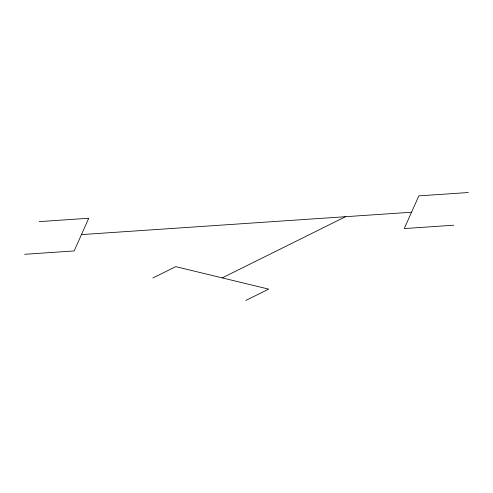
<?xml version="1.0" encoding="UTF-8"?>
<svg xmlns="http://www.w3.org/2000/svg" width="493" height="493" viewBox="0 0 493 493"><rect width="100%" height="100%" fill="white"/><g stroke="black" fill="none" stroke-linecap="round" stroke-linejoin="round"><path stroke-width="0.74" d="M152.861 278.009L175.748 266.651L268.679 289.12L245.791 300.477M222.214 277.886L345.531 216.698M39.224 221.616L88.74 218.257L74.166 250.943L24.65 254.302M468.35 192.523L418.834 195.881L404.26 228.567L453.776 225.209M81.45 234.6L411.55 212.224"/></g></svg>
